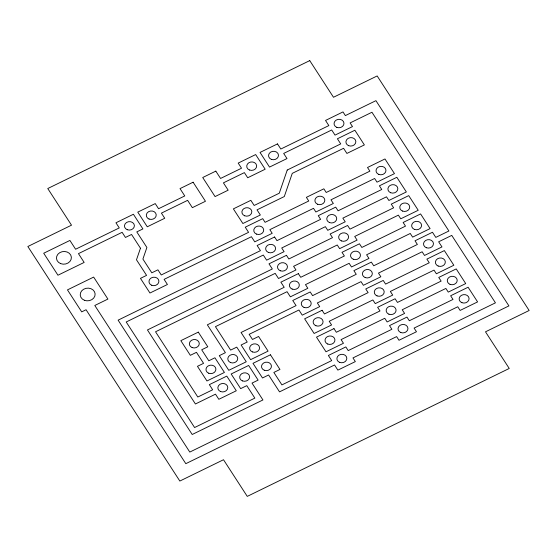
<?xml version="1.0" encoding="UTF-8"?>
<svg xmlns="http://www.w3.org/2000/svg" width="557" height="557" viewBox="0 0 557 557"><rect width="100%" height="100%" fill="white"/><g stroke="black" fill="none" stroke-linecap="round" stroke-linejoin="round"><path stroke-width="0.84" d="M140.468 248.213L136.486 259.806L146.575 275.374L140.461 278.361L149.958 293.017L167.427 284.495L164.099 279.363L251.423 236.718L254.751 241.849L272.213 233.32L269.839 229.658L313.507 208.339L315.882 212.001L333.344 203.472L330.969 199.81L374.631 178.491L377.005 182.153L394.474 173.631L384.971 158.968L367.509 167.497L369.883 171.159L326.221 192.478L323.847 188.816L306.378 197.345L308.752 201.007L265.09 222.327L262.716 218.664L245.254 227.193L248.575 232.325L161.251 274.963L157.923 269.832L151.81 272.819L142.905 259.068L146.888 247.475L136.792 231.907L142.905 228.92L133.408 214.257L115.947 222.786L119.268 227.917L75.606 249.237L69.904 240.443L43.711 253.233L57.956 275.221L84.156 262.431L78.453 253.637L122.115 232.318L125.443 237.449L131.556 234.462L140.468 248.213M287.245 170.024L279.28 193.209L254.166 205.47L250.845 200.339L233.376 208.868L242.88 223.524L260.342 215.002L257.014 209.871L284.3 196.544L292.265 173.359L343.578 148.308L346.9 153.433L364.369 144.911L354.865 130.247L337.403 138.777L340.724 143.908L287.245 170.024M309.741 60.616L47.763 188.538L71.512 225.181L27.85 246.507L179.841 481.053L223.51 459.734L247.259 496.384L509.237 368.462L485.488 331.819L529.15 310.493L377.159 75.947L333.49 97.266L309.741 60.616M193.112 182.216L180.015 188.607L184.764 195.939L158.564 208.729L155.243 203.597L137.774 212.126L147.278 226.79L164.74 218.26L161.419 213.129L187.612 200.339L192.36 207.664L205.463 201.272L193.112 182.216M215.817 171.124L202.72 177.523L215.065 196.579L228.168 190.181L223.42 182.856L244.377 172.621L247.698 177.753L265.167 169.224L255.663 154.567L238.201 163.09L241.529 168.221L220.565 178.456L215.817 171.124M277.497 143.901L260.035 152.43L269.532 167.093L286.994 158.564L283.673 153.433L331.7 129.983L335.029 135.114L352.49 126.585L350.116 122.916L371.951 112.256L448.893 231.002L435.797 237.393L432.469 232.262L415.007 240.791L417.381 244.46L373.719 265.78L371.345 262.11L353.876 270.639L356.25 274.309L312.588 295.628L310.214 291.959L292.752 300.488L296.073 305.619L241.056 332.48L247.231 342.012L241.118 344.999L250.622 359.655L268.084 351.126L258.587 336.47L252.474 339.457L249.146 334.325L298.921 310.019L302.249 315.151L319.711 306.622L317.337 302.952L361.006 281.633L363.38 285.302L380.842 276.773L378.468 273.111L422.129 251.785L424.504 255.454L441.973 246.925L438.644 241.794L451.748 235.395L495.445 302.834L189.798 452.068L94.801 305.48L107.905 299.081L93.653 277.094L67.46 289.884L81.705 311.871L86.07 309.741L185.815 463.668L508.924 305.897L375.933 100.664L345.368 115.591L342.994 111.922L325.525 120.451L328.853 125.583L280.825 149.032L277.497 143.901M274.594 236.99L257.125 245.519L260.453 250.65L118.112 320.15L192.207 434.495L262.939 399.954L252.015 383.098L258.128 380.111L248.631 365.455L231.162 373.984L240.666 388.64L246.779 385.653L254.848 398.116L194.595 427.539L126.195 321.988L263.301 255.043L266.629 260.175L284.091 251.646L281.717 247.983L325.379 226.664L327.753 230.326L345.222 221.797L342.847 218.135L386.509 196.816L388.883 200.478L406.345 191.949L396.849 177.293L379.387 185.822L381.761 189.484L338.092 210.804L335.718 207.141L318.256 215.67L320.63 219.333L276.968 240.652L274.594 236.99M286.465 255.315L269.003 263.844L272.324 268.968L147.445 329.946L195.423 403.978L215.503 394.168L218.831 399.299L236.293 390.77L226.796 376.114L209.335 384.643L212.656 389.775L197.812 397.023L155.535 331.784L275.172 273.369L278.5 278.5L295.962 269.971L293.588 266.309L337.257 244.989L339.631 248.652L357.093 240.123L354.718 236.46L398.38 215.141L400.755 218.804L418.223 210.274L408.72 195.618L391.258 204.147L393.632 207.81L349.97 229.129L347.596 225.467L330.127 233.996L332.501 237.658L288.839 258.977L286.465 255.315M298.343 273.64L280.874 282.162L284.202 287.294L207.35 324.822L225.404 352.672L219.291 355.658L228.788 370.314L246.257 361.785L236.753 347.129L230.64 350.116L215.441 326.66L287.05 291.694L290.371 296.825L307.84 288.296L305.466 284.634L349.128 263.315L351.502 266.977L368.971 258.448L366.597 254.786L410.258 233.467L412.633 237.129L430.095 228.6L420.598 213.944L403.129 222.466L405.51 226.135L361.841 247.454L359.467 243.792L342.005 252.314L344.379 255.983L300.717 277.302L298.343 273.64M198.299 332.132L180.83 340.661L190.334 355.324L196.447 352.337L203.57 363.331L197.457 366.318L206.953 380.974L224.422 372.445L214.925 357.789L208.812 360.776L201.683 349.782L207.796 346.795L198.299 332.132M322.092 310.284L304.623 318.813L314.12 333.476L331.589 324.947L329.215 321.278L372.877 299.958L375.251 303.628L392.72 295.099L390.346 291.429L434.007 270.11L436.382 273.779L453.844 265.25L444.347 250.587L426.878 259.116L429.259 262.786L385.59 284.105L383.216 280.436L365.754 288.965L368.128 292.627L324.466 313.953L322.092 310.284M270.458 354.795L252.996 363.324L262.493 377.98L268.606 374.993L279.53 391.856L334.548 364.988L337.869 370.12L355.338 361.59L352.964 357.928L396.626 336.609L399 340.271L416.469 331.742L414.095 328.08L457.757 306.761L460.131 310.423L477.593 301.901L468.096 287.238L450.627 295.767L453.008 299.429L409.339 320.748L406.965 317.086L389.503 325.615L391.877 329.278L348.216 350.597L345.841 346.934L328.372 355.463L331.7 360.595L281.919 384.901L273.849 372.438L279.962 369.451L270.458 354.795M333.963 328.609L316.501 337.138L325.998 351.794L343.46 343.272L341.086 339.603L384.755 318.284L387.129 321.946L404.591 313.424L402.217 309.755L445.879 288.435L448.253 292.105L465.722 283.576L456.218 268.913L438.756 277.442L441.13 281.104L397.468 302.43L395.094 298.761L377.625 307.29L379.999 310.952L336.337 332.271L333.963 328.609M271.336 159.358A4.978 4.233 -5.1 0 0 278.472 155.083A4.978 4.233 -5.1 0 0 270.737 152.054A4.978 4.233 -5.1 0 0 271.336 159.358M315.93 325.741A4.978 4.233 -5.1 0 0 323.067 321.466A4.978 4.233 -5.1 0 0 315.325 318.437A4.978 4.233 -5.1 0 0 315.93 325.741M438.185 266.044A4.978 4.233 -5.1 0 0 445.322 261.769A4.978 4.233 -5.1 0 0 437.586 258.74A4.978 4.233 -5.1 0 0 438.185 266.044M249.501 170.017A4.978 4.233 -5.1 0 0 256.645 165.742A4.978 4.233 -5.1 0 0 248.902 162.714A4.978 4.233 -5.1 0 0 249.501 170.017M450.056 284.369A4.978 4.233 -5.1 0 0 457.2 280.087A4.978 4.233 -5.1 0 0 449.457 277.059A4.978 4.233 -5.1 0 0 450.056 284.369M402.558 211.075A4.978 4.233 -5.1 0 0 409.701 206.793A4.978 4.233 -5.1 0 0 401.959 203.765A4.978 4.233 -5.1 0 0 402.558 211.075M149.081 219.054A4.978 4.233 -5.1 0 0 156.218 214.779A4.978 4.233 -5.1 0 0 148.475 211.751A4.978 4.233 -5.1 0 0 149.081 219.054M127.247 229.714A4.978 4.233 -5.1 0 0 134.383 225.439A4.978 4.233 -5.1 0 0 126.648 222.41A4.978 4.233 -5.1 0 0 127.247 229.714M151.762 285.288A4.978 4.233 -5.1 0 0 158.898 281.007A4.978 4.233 -5.1 0 0 151.163 277.978A4.978 4.233 -5.1 0 0 151.762 285.288M341.434 240.923A4.978 4.233 -5.1 0 0 348.571 236.641A4.978 4.233 -5.1 0 0 340.835 233.613A4.978 4.233 -5.1 0 0 341.434 240.923M317.685 204.273A4.978 4.233 -5.1 0 0 324.822 199.991A4.978 4.233 -5.1 0 0 317.086 196.962A4.978 4.233 -5.1 0 0 317.685 204.273M365.183 277.567A4.978 4.233 -5.1 0 0 372.32 273.292A4.978 4.233 -5.1 0 0 364.584 270.263A4.978 4.233 -5.1 0 0 365.183 277.567M388.932 314.218A4.978 4.233 -5.1 0 0 396.069 309.936A4.978 4.233 -5.1 0 0 388.333 306.907A4.978 4.233 -5.1 0 0 388.932 314.218M264.297 370.252A4.978 4.233 -5.1 0 0 271.433 365.97A4.978 4.233 -5.1 0 0 263.698 362.941A4.978 4.233 -5.1 0 0 264.297 370.252M192.137 347.589A4.978 4.233 -5.1 0 0 199.274 343.314A4.978 4.233 -5.1 0 0 191.538 340.285A4.978 4.233 -5.1 0 0 192.137 347.589M220.635 391.571A4.978 4.233 -5.1 0 0 227.771 387.289A4.978 4.233 -5.1 0 0 220.036 384.26A4.978 4.233 -5.1 0 0 220.635 391.571M252.425 351.927A4.978 4.233 -5.1 0 0 259.562 347.645A4.978 4.233 -5.1 0 0 251.827 344.616A4.978 4.233 -5.1 0 0 252.425 351.927M378.809 174.425A4.978 4.233 -5.1 0 0 385.952 170.143A4.978 4.233 -5.1 0 0 378.21 167.114A4.978 4.233 -5.1 0 0 378.809 174.425M353.305 259.242A4.978 4.233 -5.1 0 0 360.442 254.967A4.978 4.233 -5.1 0 0 352.706 251.938A4.978 4.233 -5.1 0 0 353.305 259.242M244.683 215.796A4.978 4.233 -5.1 0 0 251.82 211.514A4.978 4.233 -5.1 0 0 244.077 208.485A4.978 4.233 -5.1 0 0 244.683 215.796M348.703 145.704A4.978 4.233 -5.1 0 0 355.839 141.422A4.978 4.233 -5.1 0 0 348.104 138.394A4.978 4.233 -5.1 0 0 348.703 145.704M336.832 127.379A4.978 4.233 -5.1 0 0 343.968 123.104A4.978 4.233 -5.1 0 0 336.233 120.075A4.978 4.233 -5.1 0 0 336.832 127.379M400.803 332.543A4.978 4.233 -5.1 0 0 407.94 328.261A4.978 4.233 -5.1 0 0 400.204 325.232A4.978 4.233 -5.1 0 0 400.803 332.543M329.556 222.598A4.978 4.233 -5.1 0 0 336.693 218.316A4.978 4.233 -5.1 0 0 328.957 215.287A4.978 4.233 -5.1 0 0 329.556 222.598M377.054 295.892A4.978 4.233 -5.1 0 0 384.191 291.617A4.978 4.233 -5.1 0 0 376.455 288.589A4.978 4.233 -5.1 0 0 377.054 295.892M268.432 252.446A4.978 4.233 -5.1 0 0 275.569 248.164A4.978 4.233 -5.1 0 0 267.826 245.136A4.978 4.233 -5.1 0 0 268.432 252.446M339.679 362.391A4.978 4.233 -5.1 0 0 346.816 358.109A4.978 4.233 -5.1 0 0 339.074 355.081A4.978 4.233 -5.1 0 0 339.679 362.391M292.181 289.09A4.978 4.233 -5.1 0 0 299.318 284.815A4.978 4.233 -5.1 0 0 291.576 281.786A4.978 4.233 -5.1 0 0 292.181 289.09M208.764 373.246A4.978 4.233 -5.1 0 0 215.9 368.964A4.978 4.233 -5.1 0 0 208.158 365.935A4.978 4.233 -5.1 0 0 208.764 373.246M242.469 380.911A4.978 4.233 -5.1 0 0 249.606 376.629A4.978 4.233 -5.1 0 0 241.863 373.601A4.978 4.233 -5.1 0 0 242.469 380.911M230.591 362.586A4.978 4.233 -5.1 0 0 237.728 358.304A4.978 4.233 -5.1 0 0 229.992 355.275A4.978 4.233 -5.1 0 0 230.591 362.586M461.934 302.695A4.978 4.233 -5.1 0 0 469.071 298.413A4.978 4.233 -5.1 0 0 461.335 295.384A4.978 4.233 -5.1 0 0 461.934 302.695M426.307 247.719A4.978 4.233 -5.1 0 0 433.45 243.444A4.978 4.233 -5.1 0 0 425.708 240.415A4.978 4.233 -5.1 0 0 426.307 247.719M327.801 344.066A4.978 4.233 -5.1 0 0 334.938 339.784A4.978 4.233 -5.1 0 0 327.203 336.755A4.978 4.233 -5.1 0 0 327.801 344.066M256.554 234.121A4.978 4.233 -5.1 0 0 263.691 229.839A4.978 4.233 -5.1 0 0 255.955 226.81A4.978 4.233 -5.1 0 0 256.554 234.121M280.303 270.772A4.978 4.233 -5.1 0 0 287.44 266.49A4.978 4.233 -5.1 0 0 279.705 263.461A4.978 4.233 -5.1 0 0 280.303 270.772M304.052 307.415A4.978 4.233 -5.1 0 0 311.189 303.14A4.978 4.233 -5.1 0 0 303.454 300.112A4.978 4.233 -5.1 0 0 304.052 307.415M390.687 192.75A4.978 4.233 -5.1 0 0 397.823 188.468A4.978 4.233 -5.1 0 0 390.088 185.439A4.978 4.233 -5.1 0 0 390.687 192.75M414.436 229.4A4.978 4.233 -5.1 0 0 421.572 225.119A4.978 4.233 -5.1 0 0 413.837 222.09A4.978 4.233 -5.1 0 0 414.436 229.4M84.413 300.279A7.464 6.35 -5.1 0 0 95.115 293.859A7.464 6.35 -5.1 0 0 83.508 289.313A7.464 6.35 -5.1 0 0 84.413 300.279M60.664 263.628A7.464 6.35 -5.1 0 0 71.366 257.209A7.464 6.35 -5.1 0 0 59.759 252.662A7.464 6.35 -5.1 0 0 60.664 263.628"/></g></svg>
